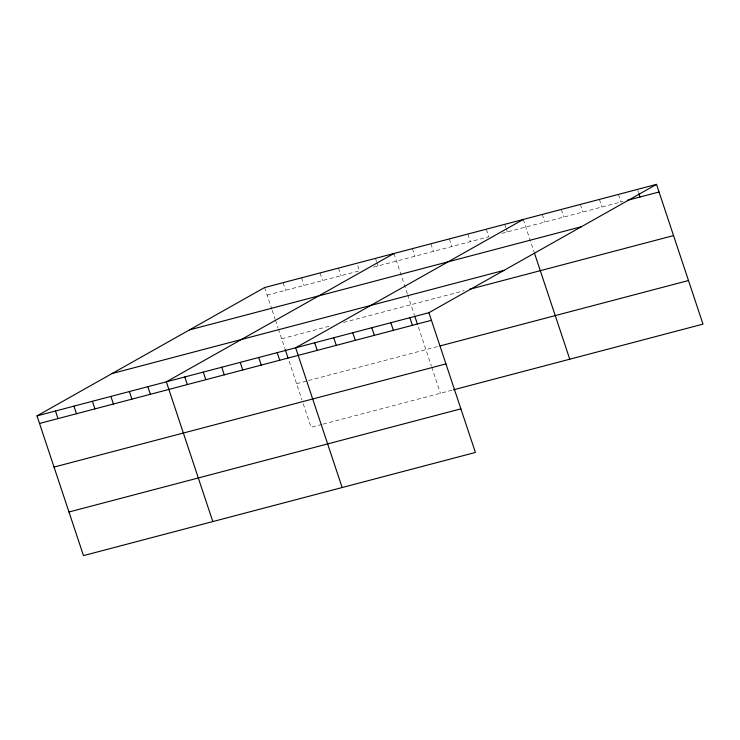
<?xml version="1.0" encoding="UTF-8"?>
<svg xmlns="http://www.w3.org/2000/svg" width="740" height="740" viewBox="0 0 740 740"><rect width="100%" height="100%" fill="white"/><g stroke="black" fill="none" stroke-linecap="round" stroke-linejoin="round"><path stroke-width="0.56" stroke-dasharray="3.7 2.78" d="M267.131 295.149L359.511 270.831L356.985 263.227M373.635 267.112L488.844 236.791L486.31 229.187M501.877 233.35L623.08 201.447M281.635 338.754L330.549 325.878M343.582 322.446L464.221 290.69M296.583 383.69L307.452 380.822M308.543 380.536L438.959 346.209M321.956 424.436L311.087 427.295L302.382 401.126M323.047 424.15L452.381 390.1M637.834 190.485L638.555 192.65M618.437 194.407L620.971 202.011M599.409 199.421L601.935 207.015M580.373 204.425L582.898 212.029M561.336 209.439L563.862 217.042M542.3 214.452L544.825 222.046M523.263 219.456L534.132 252.136M504.791 224.322L505.873 227.578M506.234 228.669L507.316 231.925M467.837 234.053L470.363 241.647M449.356 238.909L451.89 246.513M430.884 243.775L433.409 251.378M412.411 248.64L414.937 256.243M393.93 253.506L407.342 293.808M407.703 294.899L414.529 315.407M418.442 327.173L431.355 365.995M431.716 367.086L440.42 393.255M375.457 258.362L376.54 261.627M376.901 262.709L377.983 265.965M338.504 268.093L341.038 275.696M320.032 272.958L322.557 280.553M301.55 277.815L304.085 285.418M283.078 282.68L285.603 290.284M264.606 287.546L271.848 309.32M272.209 310.411L275.114 319.134M275.474 320.226L278.009 327.857M278.37 328.939L284.845 348.383M289.109 361.222L302.022 400.035"/><path stroke-width="1.11" d="M656.51 184.38L428.913 312.706L475.395 452.454L83.491 555.62L37 415.871L264.606 287.546L656.51 184.38L703 324.129L453.463 389.823M393.93 253.506L166.334 381.822L212.815 521.571M523.263 219.456L295.658 347.782L342.148 487.53M627.317 200.337L659.044 191.984M189.496 329.892L581.399 226.727M112.11 373.524L504.014 270.359M469.66 289.266L673.548 235.597M37 415.871L428.913 312.706M39.525 423.465L431.439 320.309M440.041 345.922L688.496 280.525M54.039 467.079L445.943 363.914M68.977 512.006L460.891 408.85M638.925 193.741L640.008 196.997M534.493 253.228L569.754 359.205M414.881 316.48L417.369 323.972M409.877 317.719L412.402 325.313M390.84 322.723L393.365 330.327M371.804 327.737L374.329 335.34M352.767 332.75L355.293 340.354M333.731 337.764L336.256 345.358M314.694 342.768L317.22 350.371M285.196 349.456L288.045 358.012M277.186 352.647L279.711 360.241M258.704 357.503L261.239 365.107M240.232 362.369L242.757 369.972M221.76 367.234L224.285 374.838M203.278 372.1L205.812 379.694M184.806 376.956L187.331 384.56M147.852 386.687L150.387 394.291M129.38 391.553L131.905 399.147M110.898 396.418L113.433 404.012M92.426 401.274L94.951 408.878M73.954 406.14L76.479 413.743M55.472 411.005L58.007 418.609"/></g></svg>
